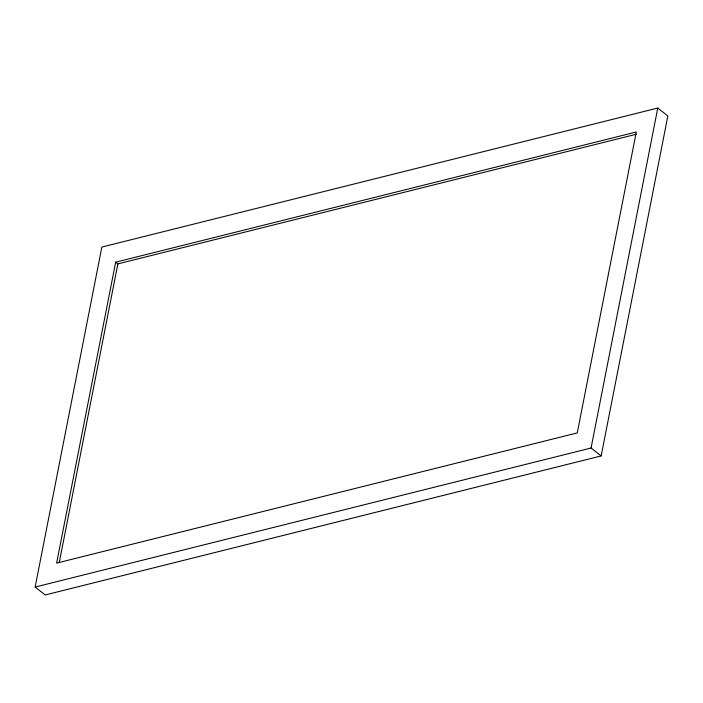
<?xml version="1.0" encoding="UTF-8"?>
<svg xmlns="http://www.w3.org/2000/svg" width="703" height="703" viewBox="0 0 703 703"><rect width="100%" height="100%" fill="white"/><g stroke="black" fill="none" stroke-linecap="round" stroke-linejoin="round"><path stroke-width="1.05" d="M35.15 587.049L101.847 247.069L657.771 108.042L667.85 115.951L601.153 455.931L45.229 594.958L35.15 587.049L591.074 448.022L601.153 455.931M115.67 262.175L56.627 563.112L577.26 432.907L636.303 131.979L115.67 262.175L117.858 263.897L636.356 134.229M59.237 562.681L117.858 263.897M591.074 448.022L657.771 108.042"/></g></svg>
